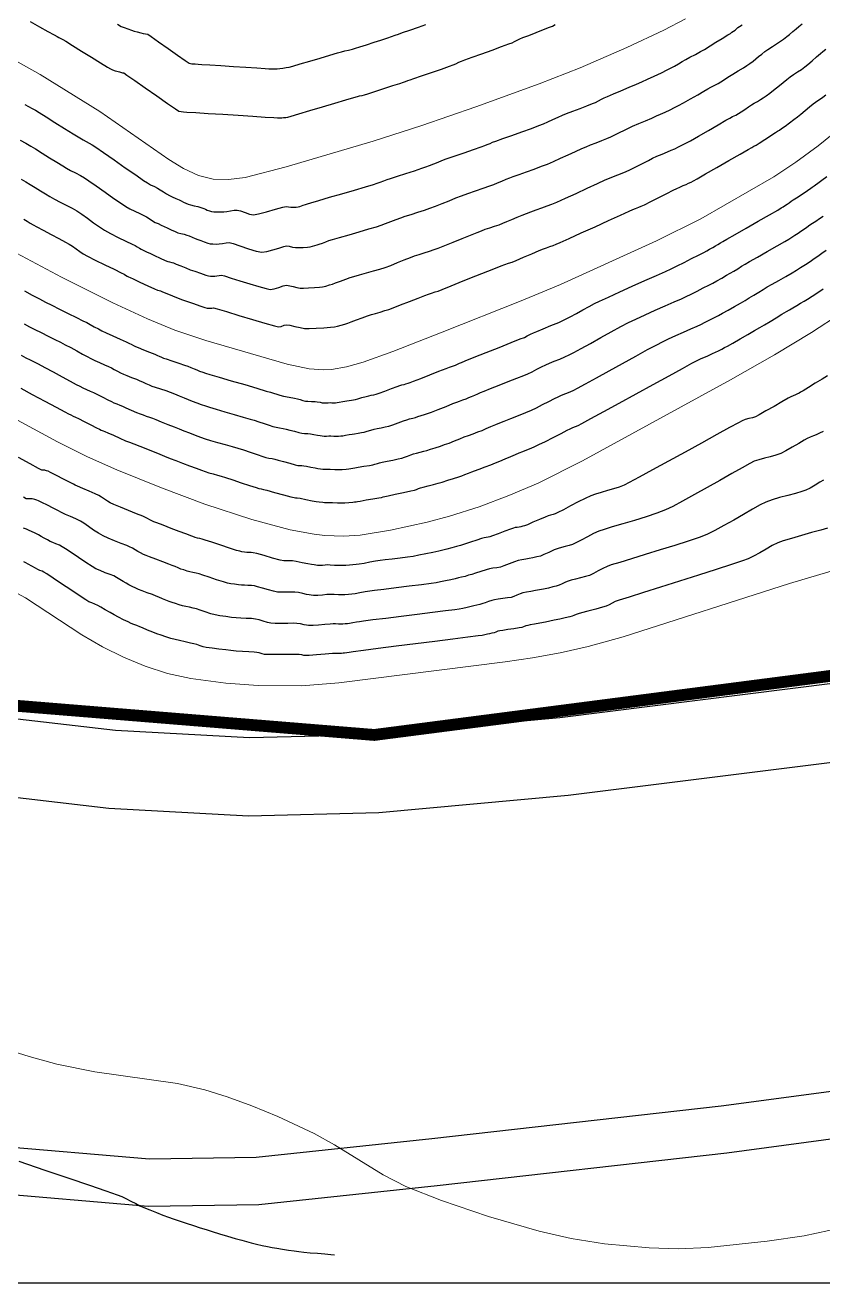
# Model space of a CAD drawing. Extents: x 27 to 849, y 0 to 853.
# Drawn here: x 503.4 to 570.9, y 7.4 to 113.8 of the extents above; entities that cross this region are included whole.
import ezdxf

# ---------------------------------------------------------------- set-up
doc = ezdxf.new("R2010")
doc.units = 0
doc.header["$LTSCALE"] = 2
for name, color, linetype in [('ARQ - PORTAS E ESQUADRIAS 1-50', 2, 'Continuous'), ('Curva 1 m', 5, 'Continuous'), ('Curva Mestra', 1, 'Continuous'), ('TRA_Trecho_Rodoviario_L', 7, 'Continuous')]:
    doc.layers.add(name, color=color, linetype=linetype)

msp = doc.modelspace()

# ---------------------------------------------------------------- linework, layer by layer
at = {"layer": 'ARQ - PORTAS E ESQUADRIAS 1-50', "elevation": 45}
msp.add_lwpolyline([(848.94, 852.52), (26.51, 852.52), (26.51, 7.38), (848.94, 7.38)], close=True, dxfattribs=at)
at = {"layer": 'ARQ - PORTAS E ESQUADRIAS 1-50', "const_width": 1}
msp.add_lwpolyline([(619.66, 64.96), (532.95, 53.73), (488.22, 57.38), (464.07, 66.69), (452.24, 74.7), (148.79, 382.23), (76.61, 469.9), (65.46, 493.56), (62.14, 582.82), (440.6, 808.53), (802.5, 491.86), (619.66, 64.96)], close=True, dxfattribs=at)
at = {"layer": 'Curva 1 m', "linetype": 'Continuous', "lineweight": -3}
for points, elevation in [([(502.99, 104.06), (503.47, 103.79), (503.89, 103.55), (504.29, 103.31), (504.85, 102.96), (505.48, 102.57), (506.09, 102.19), (506.6, 101.87), (506.92, 101.68), (507.27, 101.49), (507.68, 101.28), (508.1, 101.06), (508.45, 100.87), (508.81, 100.62), (509.43, 100.19), (510.18, 99.66), (510.93, 99.13), (511.56, 98.69), (511.94, 98.43), (512.28, 98.25), (512.69, 98.05), (513.11, 97.84), (513.47, 97.67), (513.68, 97.56), (513.92, 97.42), (514.2, 97.24), (514.43, 97.1), (514.67, 96.99), (514.94, 96.86), (515.18, 96.75), (515.42, 96.64), (515.77, 96.47), (516.11, 96.32), (516.34, 96.22), (516.58, 96.15), (516.86, 96.09), (517.1, 96.02), (517.29, 95.95), (517.54, 95.85), (517.8, 95.74), (518.03, 95.65), (518.27, 95.56), (518.57, 95.45), (518.86, 95.35), (519.07, 95.29), (519.31, 95.27), (519.6, 95.26), (519.84, 95.27), (520.11, 95.31), (520.42, 95.37), (520.69, 95.39), (521.01, 95.3), (521.59, 95.1), (522.3, 94.86), (522.96, 94.67), (523.44, 94.58), (523.85, 94.63), (524.36, 94.76), (524.87, 94.92), (525.29, 95.06), (525.53, 95.11), (525.76, 95.08), (526.04, 95.01), (526.28, 94.96), (526.54, 94.96), (526.93, 94.98), (527.31, 95), (527.54, 95.03), (527.73, 95.07), (527.93, 95.13), (528.11, 95.19), (528.29, 95.25), (528.56, 95.35), (528.86, 95.46), (529.11, 95.55), (529.42, 95.64), (530.02, 95.82), (530.82, 96.05), (531.68, 96.3), (532.5, 96.54), (533.15, 96.73), (533.53, 96.85), (533.91, 96.99), (534.36, 97.17), (534.81, 97.35), (535.19, 97.49), (535.56, 97.61), (536.07, 97.77), (536.64, 97.95), (537.2, 98.13), (537.66, 98.29), (538.12, 98.46), (538.68, 98.69), (539.27, 98.93), (539.84, 99.16), (540.33, 99.35), (540.86, 99.54), (541.5, 99.77), (542.15, 99.99), (542.71, 100.18), (543.06, 100.31), (543.37, 100.43), (543.73, 100.59), (544.09, 100.74), (544.4, 100.86), (544.7, 100.98), (545.2, 101.15), (545.82, 101.37), (546.48, 101.61), (547.1, 101.84), (547.61, 102.03), (548.1, 102.25), (548.7, 102.52), (549.34, 102.81), (549.96, 103.1), (550.49, 103.34), (550.86, 103.5), (551.25, 103.66), (551.71, 103.84), (552.19, 104.02), (552.62, 104.19), (552.95, 104.32), (553.3, 104.49), (553.7, 104.69), (554.1, 104.9), (554.45, 105.07), (554.8, 105.23), (555.31, 105.45), (555.88, 105.7), (556.42, 105.92), (556.82, 106.1), (557.16, 106.25), (557.55, 106.43), (557.96, 106.62), (558.35, 106.81), (558.68, 106.98), (559.1, 107.2), (559.68, 107.54), (560.3, 107.9), (560.83, 108.21), (561.15, 108.39), (561.42, 108.54), (561.74, 108.7), (562.04, 108.86), (562.25, 108.98), (562.49, 109.14), (562.76, 109.32), (563, 109.47), (563.28, 109.64), (563.72, 109.91), (564.17, 110.18), (564.46, 110.36), (564.7, 110.54), (564.98, 110.74), (565.21, 110.92), (565.45, 111.12), (565.73, 111.34), (565.98, 111.54), (566.23, 111.71), (566.64, 111.99), (567.13, 112.31), (567.56, 112.61), (567.85, 112.81), (568.08, 113), (568.35, 113.24), (568.62, 113.48), (568.86, 113.68), (569.13, 113.89)], 33), ([(503.86, 114.08), (504.64, 113.65), (505.35, 113.25), (505.89, 112.95), (506.13, 112.81), (506.28, 112.74), (506.45, 112.65), (506.6, 112.58), (506.86, 112.42), (507.43, 112.06), (508.2, 111.59), (509.03, 111.07), (509.8, 110.59), (510.38, 110.23), (510.64, 110.08), (510.82, 110), (511.03, 109.93), (511.18, 109.88), (511.4, 109.82), (511.57, 109.78), (511.67, 109.76), (511.76, 109.74), (512.03, 109.56), (512.69, 109.1), (513.58, 108.47), (514.56, 107.79), (515.47, 107.15), (516.14, 106.69), (516.43, 106.5), (516.62, 106.47), (516.81, 106.45), (517.11, 106.43), (517.85, 106.39), (518.9, 106.32), (520.14, 106.24), (521.44, 106.16), (522.68, 106.08), (523.73, 106.01), (524.46, 105.97), (524.76, 105.95), (524.94, 105.94), (525.12, 105.95), (525.27, 105.96), (525.46, 105.98), (525.63, 106.01), (525.91, 106.09), (526.58, 106.29), (527.51, 106.56), (528.56, 106.87), (529.62, 107.18), (530.55, 107.46), (531.22, 107.66), (531.52, 107.74), (531.71, 107.79), (531.93, 107.84), (532.12, 107.89), (532.4, 107.98), (533.01, 108.18), (533.76, 108.42), (534.52, 108.67), (535.12, 108.86), (535.41, 108.96), (535.59, 109.02), (535.8, 109.09), (535.98, 109.15), (536.29, 109.26), (536.95, 109.49), (537.79, 109.78), (538.63, 110.07), (539.3, 110.31), (539.63, 110.43), (539.85, 110.52), (540.1, 110.64), (540.33, 110.74), (540.61, 110.85), (541.23, 111.07), (542.04, 111.36), (542.91, 111.68), (543.72, 111.97), (544.33, 112.19), (544.61, 112.3), (544.81, 112.4), (545.04, 112.52), (545.25, 112.63), (545.5, 112.73), (546.01, 112.92), (546.64, 113.17), (547.27, 113.41), (547.77, 113.61), (548.03, 113.71), (548.24, 113.83)], 36), ([(511.24, 113.86), (511.55, 113.68), (511.8, 113.57), (512.11, 113.46), (512.41, 113.35), (512.63, 113.28), (512.9, 113.21), (513.2, 113.13), (513.4, 113.08), (513.6, 113.05), (513.79, 113.01), (514.07, 112.82), (514.7, 112.37), (515.51, 111.8), (516.32, 111.23), (516.97, 110.78), (517.29, 110.57), (517.53, 110.52), (517.81, 110.5), (518.06, 110.48), (518.36, 110.46), (519.05, 110.42), (519.98, 110.36), (521.04, 110.29), (522.1, 110.22), (523.03, 110.16), (523.71, 110.12), (524.02, 110.1), (524.25, 110.1), (524.51, 110.1), (524.74, 110.1), (524.95, 110.12), (525.22, 110.15), (525.51, 110.19), (525.75, 110.23), (526.07, 110.31), (526.69, 110.5), (527.5, 110.74), (528.38, 111), (529.2, 111.24), (529.84, 111.43), (530.17, 111.53), (530.45, 111.6), (530.77, 111.68), (531.1, 111.76), (531.37, 111.83), (531.72, 111.94), (532.29, 112.12), (532.93, 112.33), (533.5, 112.51), (533.84, 112.63), (534.11, 112.72), (534.42, 112.82), (534.72, 112.93), (534.99, 113.02), (535.35, 113.15), (535.97, 113.36), (536.68, 113.61), (537.32, 113.83)], 37), ([(503.4, 107.07), (503.71, 106.9), (504.02, 106.73), (504.29, 106.58), (504.6, 106.39), (505.19, 106.02), (505.94, 105.55), (506.75, 105.05), (507.49, 104.59), (508.06, 104.24), (508.33, 104.08), (508.57, 103.95), (508.85, 103.81), (509.09, 103.67), (509.4, 103.46), (510.06, 103), (510.94, 102.39), (511.89, 101.72), (512.77, 101.11), (513.44, 100.64), (513.76, 100.43), (514.03, 100.28), (514.35, 100.13), (514.63, 99.99), (514.84, 99.86), (515.11, 99.69), (515.39, 99.51), (515.63, 99.38), (515.87, 99.26), (516.16, 99.12), (516.44, 98.99), (516.63, 98.91), (516.81, 98.82), (517.02, 98.72), (517.21, 98.64), (517.41, 98.58), (517.72, 98.51), (518.02, 98.44), (518.21, 98.39), (518.36, 98.33), (518.53, 98.26), (518.67, 98.2), (518.83, 98.14), (519.02, 98.07), (519.19, 98.02), (519.38, 98), (519.66, 97.99), (519.97, 97.98), (520.23, 97.99), (520.48, 98.02), (520.78, 98.08), (521.09, 98.13), (521.36, 98.14), (521.64, 98.07), (522.02, 97.94), (522.4, 97.8), (522.73, 97.74), (523.15, 97.81), (523.84, 97.99), (524.6, 98.2), (525.22, 98.38), (525.51, 98.45), (525.7, 98.42), (525.89, 98.38), (526.08, 98.38), (526.35, 98.39), (526.52, 98.41), (526.66, 98.45), (526.8, 98.49), (526.93, 98.54), (527.13, 98.61), (527.3, 98.67), (527.59, 98.75), (528.25, 98.95), (529.17, 99.22), (530.21, 99.52), (531.27, 99.83), (532.2, 100.1), (532.88, 100.31), (533.19, 100.4), (533.46, 100.5), (533.76, 100.62), (534.03, 100.72), (534.32, 100.82), (534.9, 101.01), (535.62, 101.24), (536.36, 101.47), (536.97, 101.67), (537.32, 101.79), (537.63, 101.91), (537.99, 102.05), (538.35, 102.2), (538.65, 102.32), (539.04, 102.46), (539.72, 102.69), (540.54, 102.98), (541.35, 103.26), (541.99, 103.48), (542.3, 103.59), (542.51, 103.68), (542.75, 103.78), (542.96, 103.87), (543.23, 103.97), (543.81, 104.18), (544.59, 104.46), (545.43, 104.76), (546.24, 105.05), (546.88, 105.29), (547.25, 105.43), (547.63, 105.59), (548.06, 105.79), (548.5, 106), (548.87, 106.16), (549.22, 106.3), (549.74, 106.51), (550.35, 106.74), (550.94, 106.97), (551.41, 107.15), (551.66, 107.25), (551.9, 107.37), (552.17, 107.51), (552.4, 107.63), (552.66, 107.74), (553.17, 107.96), (553.81, 108.23), (554.5, 108.53), (555.12, 108.79), (555.57, 108.99), (556.05, 109.21), (556.63, 109.48), (557.23, 109.76), (557.73, 110), (558.06, 110.16), (558.34, 110.32), (558.67, 110.51), (559, 110.71), (559.29, 110.87), (559.64, 111.06), (560.11, 111.31), (560.53, 111.54), (560.76, 111.66), (560.88, 111.73), (561.01, 111.82), (561.13, 111.9), (561.36, 112.04), (561.83, 112.33), (562.38, 112.66), (562.85, 112.95), (563.08, 113.09), (563.2, 113.18), (563.34, 113.28), (563.46, 113.37), (563.58, 113.47), (563.71, 113.58), (563.84, 113.68), (564.05, 113.82)], 34), ([(503.08, 100.76), (503.49, 100.53), (503.86, 100.31), (504.28, 100.04), (504.72, 99.76), (505.14, 99.5), (505.51, 99.28), (505.9, 99.07), (506.38, 98.82), (506.9, 98.55), (507.39, 98.3), (507.8, 98.06), (508.21, 97.79), (508.69, 97.45), (509.2, 97.07), (509.7, 96.72), (510.13, 96.44), (510.64, 96.16), (511.29, 95.83), (511.95, 95.52), (512.48, 95.26), (512.74, 95.13), (512.9, 95.04), (513.08, 94.92), (513.24, 94.83), (513.4, 94.75), (513.58, 94.67), (513.74, 94.59), (513.96, 94.49), (514.37, 94.3), (514.85, 94.07), (515.26, 93.88), (515.48, 93.79), (515.64, 93.75), (515.82, 93.7), (515.98, 93.66), (516.2, 93.57), (516.59, 93.41), (517.02, 93.24), (517.38, 93.09), (517.77, 92.96), (518.25, 92.79), (518.7, 92.64), (518.94, 92.57), (519.11, 92.55), (519.3, 92.54), (519.46, 92.55), (519.63, 92.58), (519.84, 92.61), (520.02, 92.63), (520.28, 92.56), (520.84, 92.38), (521.59, 92.15), (522.42, 91.89), (523.2, 91.66), (523.81, 91.49), (524.15, 91.42), (524.48, 91.47), (524.87, 91.59), (525.25, 91.72), (525.54, 91.78), (525.8, 91.74), (526.1, 91.67), (526.4, 91.59), (526.67, 91.54), (526.96, 91.54), (527.4, 91.56), (527.89, 91.58), (528.31, 91.61), (528.57, 91.64), (528.84, 91.71), (529.15, 91.8), (529.41, 91.88), (529.68, 91.98), (530.1, 92.13), (530.54, 92.29), (530.92, 92.42), (531.23, 92.52), (531.71, 92.66), (532.29, 92.82), (532.89, 92.99), (533.43, 93.15), (533.86, 93.29), (534.34, 93.46), (534.91, 93.69), (535.49, 93.92), (536, 94.12), (536.36, 94.26), (536.74, 94.39), (537.18, 94.53), (537.63, 94.66), (538.01, 94.79), (538.34, 94.92), (538.91, 95.15), (539.61, 95.43), (540.37, 95.73), (541.08, 96.02), (541.66, 96.25), (542.01, 96.39), (542.34, 96.51), (542.72, 96.64), (543.12, 96.77), (543.5, 96.9), (543.83, 97.02), (544.17, 97.16), (544.59, 97.34), (545.03, 97.53), (545.46, 97.71), (545.83, 97.86), (546.2, 98), (546.65, 98.16), (547.13, 98.33), (547.58, 98.49), (547.97, 98.64), (548.4, 98.82), (549.12, 99.15), (550.01, 99.55), (550.95, 99.98), (551.82, 100.38), (552.49, 100.69), (552.85, 100.85), (553.17, 100.97), (553.54, 101.12), (553.92, 101.26), (554.24, 101.39), (554.57, 101.55), (555.07, 101.8), (555.62, 102.09), (556.13, 102.34), (556.49, 102.52), (556.86, 102.69), (557.31, 102.88), (557.74, 103.06), (558.07, 103.2), (558.36, 103.33), (558.69, 103.49), (559.03, 103.65), (559.31, 103.79), (559.68, 104), (560.37, 104.39), (561.21, 104.87), (562.04, 105.35), (562.69, 105.73), (563.01, 105.91), (563.25, 106.04), (563.52, 106.18), (563.75, 106.31), (563.97, 106.45), (564.28, 106.66), (564.61, 106.87), (564.86, 107.04), (565.09, 107.18), (565.35, 107.33), (565.61, 107.49), (565.84, 107.63), (566.08, 107.8), (566.39, 108.03), (566.7, 108.27), (566.97, 108.47), (567.23, 108.68), (567.54, 108.94), (567.85, 109.19), (568.12, 109.4), (568.4, 109.6), (568.74, 109.82), (569.08, 110.04), (569.36, 110.25), (569.62, 110.46), (569.98, 110.77), (570.35, 111.09), (570.68, 111.38), (570.88, 111.55), (571.13, 111.74)], 32), ([(503.32, 97.36), (503.59, 97.19), (503.86, 97.02), (504.1, 96.88), (504.4, 96.72), (504.94, 96.43), (505.61, 96.08), (506.28, 95.73), (506.84, 95.43), (507.15, 95.25), (507.43, 95.07), (507.74, 94.85), (508.05, 94.62), (508.32, 94.44), (508.69, 94.25), (509.35, 93.91), (510.16, 93.51), (510.94, 93.13), (511.54, 92.83), (511.8, 92.71), (511.92, 92.63), (512.05, 92.55), (512.17, 92.49), (512.3, 92.43), (512.55, 92.32), (513.12, 92.05), (513.8, 91.74), (514.37, 91.48), (514.62, 91.36), (514.75, 91.33), (514.87, 91.3), (515.04, 91.23), (515.4, 91.08), (515.88, 90.89), (516.35, 90.69), (516.73, 90.54), (517.14, 90.4), (517.67, 90.22), (518.21, 90.04), (518.63, 89.9), (518.82, 89.84), (518.95, 89.83), (519.08, 89.83), (519.21, 89.85), (519.36, 89.87), (519.67, 89.78), (520.44, 89.55), (521.49, 89.23), (522.64, 88.89), (523.7, 88.58), (524.5, 88.35), (524.86, 88.26), (525.08, 88.3), (525.33, 88.39), (525.55, 88.44), (525.81, 88.39), (526.22, 88.29), (526.68, 88.19), (527.05, 88.12), (527.44, 88.12), (528.03, 88.14), (528.68, 88.18), (529.25, 88.22), (529.59, 88.26), (529.85, 88.32), (530.16, 88.4), (530.46, 88.49), (530.72, 88.58), (531, 88.68), (531.44, 88.84), (531.93, 89.02), (532.39, 89.19), (532.72, 89.3), (533.06, 89.4), (533.46, 89.51), (533.85, 89.63), (534.19, 89.73), (534.56, 89.87), (535.18, 90.11), (535.92, 90.4), (536.65, 90.69), (537.23, 90.91), (537.53, 91.03), (537.79, 91.11), (538.09, 91.21), (538.35, 91.29), (538.7, 91.43), (539.46, 91.73), (540.47, 92.14), (541.55, 92.57), (542.56, 92.98), (543.33, 93.28), (543.69, 93.42), (543.98, 93.52), (544.31, 93.64), (544.6, 93.74), (544.94, 93.88), (545.56, 94.14), (546.27, 94.44), (546.9, 94.71), (547.26, 94.86), (547.51, 94.95), (547.8, 95.05), (548.09, 95.15), (548.33, 95.24), (548.68, 95.4), (549.44, 95.74), (550.46, 96.21), (551.62, 96.73), (552.77, 97.25), (553.78, 97.71), (554.51, 98.04), (554.83, 98.19), (555.05, 98.27), (555.31, 98.37), (555.53, 98.46), (555.8, 98.59), (556.34, 98.86), (557.02, 99.21), (557.7, 99.55), (558.24, 99.83), (558.53, 99.97), (558.79, 100.08), (559.08, 100.21), (559.32, 100.31), (559.52, 100.4), (559.74, 100.5), (559.94, 100.6), (560.26, 100.78), (560.97, 101.19), (561.92, 101.73), (562.94, 102.32), (563.88, 102.86), (564.58, 103.26), (564.87, 103.43), (565.06, 103.53), (565.24, 103.63), (565.5, 103.8), (565.97, 104.11), (566.45, 104.43), (566.73, 104.61), (566.88, 104.7), (567.06, 104.81), (567.21, 104.91), (567.38, 105.03), (567.69, 105.25), (568.06, 105.52), (568.43, 105.8), (568.73, 106.03), (569.02, 106.26), (569.39, 106.56), (569.76, 106.86), (570.07, 107.12), (570.26, 107.26), (570.45, 107.4), (570.68, 107.55), (570.88, 107.68), (571.14, 107.9)], 31), ([(503.36, 91.31), (504.02, 90.95), (504.65, 90.62), (505.15, 90.36), (505.67, 90.09), (506.34, 89.76), (507.07, 89.4), (507.76, 89.06), (508.31, 88.78), (508.63, 88.62), (508.93, 88.46), (509.27, 88.27), (509.62, 88.08), (509.91, 87.93), (510.28, 87.76), (510.84, 87.5), (511.46, 87.21), (511.98, 86.98), (512.24, 86.86), (512.4, 86.78), (512.58, 86.68), (512.75, 86.6), (512.98, 86.5), (513.42, 86.32), (513.94, 86.12), (514.38, 85.94), (514.61, 85.84), (514.77, 85.77), (514.95, 85.69), (515.11, 85.62), (515.36, 85.54), (515.84, 85.37), (516.41, 85.18), (516.91, 85.01), (517.19, 84.92), (517.43, 84.82), (517.71, 84.71), (517.95, 84.61), (518.18, 84.52), (518.44, 84.42), (518.68, 84.34), (519.04, 84.23), (519.82, 84), (520.86, 83.7), (521.99, 83.37), (523.03, 83.06), (523.82, 82.83), (524.18, 82.73), (524.43, 82.64), (524.72, 82.55), (524.97, 82.47), (525.28, 82.4), (525.74, 82.31), (526.2, 82.21), (526.47, 82.16), (526.68, 82.1), (526.92, 82.03), (527.13, 81.98), (527.34, 81.96), (527.65, 81.95), (527.95, 81.93), (528.13, 81.92), (528.36, 81.88), (528.53, 81.84), (528.62, 81.83), (528.71, 81.82), (528.83, 81.83), (529.05, 81.84), (529.21, 81.85), (529.37, 81.84), (529.53, 81.84), (529.67, 81.84), (529.81, 81.86), (529.98, 81.88), (530.3, 81.94), (530.63, 81.99), (530.84, 82.03), (531.01, 82.05), (531.19, 82.08), (531.35, 82.11), (531.56, 82.17), (531.9, 82.27), (532.25, 82.37), (532.48, 82.43), (532.68, 82.48), (532.91, 82.52), (533.1, 82.57), (533.36, 82.66), (533.85, 82.83), (534.41, 83.03), (534.88, 83.21), (535.11, 83.29), (535.29, 83.34), (535.48, 83.39), (535.63, 83.43), (535.82, 83.49), (535.98, 83.55), (536.27, 83.66), (536.88, 83.89), (537.65, 84.19), (538.42, 84.5), (539.03, 84.73), (539.32, 84.84), (539.48, 84.9), (539.66, 84.97), (539.82, 85.03), (539.98, 85.1), (540.16, 85.18), (540.32, 85.25), (540.64, 85.38), (541.4, 85.68), (542.41, 86.08), (543.51, 86.52), (544.53, 86.92), (545.3, 87.23), (545.66, 87.37), (545.89, 87.49), (546.17, 87.63), (546.41, 87.75), (546.69, 87.87), (547.23, 88.09), (547.89, 88.36), (548.55, 88.63), (549.07, 88.87), (549.52, 89.1), (550.05, 89.39), (550.59, 89.7), (551.11, 89.99), (551.57, 90.23), (552.01, 90.44), (552.76, 90.78), (553.71, 91.21), (554.77, 91.69), (555.84, 92.17), (556.81, 92.6), (557.58, 92.95), (558.07, 93.18), (558.56, 93.41), (559.16, 93.71), (559.79, 94.03), (560.38, 94.33), (560.83, 94.56), (561.07, 94.68), (561.31, 94.82), (561.59, 94.98), (561.82, 95.11), (562.01, 95.23), (562.24, 95.37), (562.44, 95.49), (562.76, 95.67), (563.47, 96.08), (564.41, 96.62), (565.43, 97.2), (566.37, 97.74), (567.07, 98.14), (567.37, 98.32), (567.54, 98.42), (567.72, 98.54), (567.88, 98.65), (568.03, 98.76), (568.22, 98.89), (568.38, 99), (568.65, 99.18), (569.13, 99.49), (569.6, 99.8), (569.86, 99.98), (569.99, 100.07), (570.14, 100.18), (570.27, 100.28), (570.45, 100.42), (570.81, 100.68), (571.22, 100.99)], 29), ([(503.34, 88.5), (503.8, 88.27), (504.24, 88.04), (504.78, 87.77), (505.37, 87.48), (505.93, 87.2), (506.41, 86.96), (506.8, 86.75), (507.28, 86.5), (507.78, 86.22), (508.26, 85.96), (508.67, 85.74), (508.98, 85.58), (509.31, 85.42), (509.71, 85.24), (510.12, 85.05), (510.48, 84.89), (510.72, 84.78), (510.95, 84.66), (511.23, 84.52), (511.5, 84.38), (511.73, 84.26), (512.03, 84.14), (512.43, 83.98), (512.84, 83.82), (513.13, 83.7), (513.36, 83.6), (513.63, 83.47), (513.9, 83.35), (514.13, 83.25), (514.43, 83.15), (514.86, 83.01), (515.32, 82.86), (515.69, 82.72), (516.04, 82.59), (516.45, 82.42), (516.86, 82.25), (517.2, 82.12), (517.54, 81.98), (517.93, 81.83), (518.32, 81.69), (518.67, 81.57), (519, 81.46), (519.58, 81.29), (520.32, 81.08), (521.11, 80.85), (521.86, 80.63), (522.45, 80.46), (522.79, 80.36), (523.18, 80.23), (523.64, 80.08), (524.07, 79.94), (524.38, 79.84), (524.64, 79.78), (524.94, 79.72), (525.25, 79.66), (525.51, 79.61), (525.81, 79.53), (526.2, 79.42), (526.56, 79.32), (526.81, 79.26), (527.05, 79.24), (527.32, 79.23), (527.56, 79.21), (527.83, 79.16), (528.15, 79.1), (528.36, 79.06), (528.54, 79.03), (528.72, 79.02), (528.91, 79.02), (529.1, 79.04), (529.27, 79.03), (529.53, 79.02), (529.74, 79.01), (529.92, 79.02), (530.12, 79.03), (530.3, 79.05), (530.52, 79.09), (530.82, 79.14), (531.08, 79.18), (531.29, 79.22), (531.58, 79.26), (531.87, 79.31), (532.09, 79.35), (532.36, 79.43), (532.67, 79.52), (532.94, 79.59), (533.18, 79.65), (533.52, 79.71), (533.88, 79.79), (534.18, 79.86), (534.53, 79.97), (534.98, 80.14), (535.42, 80.3), (535.69, 80.4), (535.93, 80.47), (536.2, 80.54), (536.44, 80.6), (536.64, 80.66), (536.91, 80.75), (537.2, 80.84), (537.44, 80.92), (537.78, 81.05), (538.36, 81.27), (539.02, 81.53), (539.6, 81.76), (539.94, 81.89), (540.17, 81.98), (540.44, 82.08), (540.71, 82.18), (540.94, 82.27), (541.17, 82.36), (541.44, 82.48), (541.71, 82.6), (541.94, 82.7), (542.23, 82.81), (542.78, 83.03), (543.5, 83.31), (544.28, 83.62), (545.02, 83.91), (545.61, 84.15), (545.95, 84.29), (546.29, 84.46), (546.7, 84.67), (547.1, 84.88), (547.45, 85.05), (547.76, 85.18), (548.17, 85.35), (548.63, 85.53), (549.07, 85.72), (549.44, 85.88), (549.82, 86.08), (550.44, 86.42), (551.23, 86.86), (552.1, 87.35), (552.98, 87.84), (553.79, 88.28), (554.44, 88.62), (555.08, 88.92), (555.86, 89.28), (556.71, 89.66), (557.55, 90.03), (558.31, 90.37), (558.92, 90.64), (559.32, 90.82), (559.74, 91.03), (560.25, 91.28), (560.77, 91.55), (561.24, 91.78), (561.57, 91.95), (561.92, 92.15), (562.34, 92.39), (562.75, 92.62), (563.06, 92.8), (563.35, 92.98), (563.69, 93.18), (564.02, 93.39), (564.31, 93.56), (564.69, 93.78), (565.36, 94.16), (566.19, 94.64), (567.01, 95.11), (567.67, 95.49), (568.02, 95.69), (568.25, 95.84), (568.52, 96.01), (568.79, 96.19), (569.02, 96.34), (569.25, 96.5), (569.52, 96.69), (569.79, 96.88), (570.02, 97.04), (570.28, 97.21), (570.6, 97.42), (570.91, 97.62)], 28), ([(503.1, 85.85), (503.49, 85.65), (503.86, 85.47), (504.18, 85.31), (504.52, 85.12), (505.09, 84.82), (505.8, 84.44), (506.54, 84.04), (507.22, 83.67), (507.75, 83.38), (508.04, 83.23), (508.3, 83.11), (508.62, 82.96), (508.93, 82.82), (509.2, 82.7), (509.53, 82.53), (509.98, 82.3), (510.42, 82.07), (510.72, 81.93), (510.93, 81.84), (511.18, 81.74), (511.44, 81.64), (511.65, 81.55), (511.95, 81.42), (512.39, 81.22), (512.84, 81.02), (513.15, 80.89), (513.39, 80.8), (513.67, 80.71), (513.95, 80.62), (514.19, 80.53), (514.48, 80.42), (514.94, 80.23), (515.48, 80.01), (516.02, 79.79), (516.45, 79.62), (516.85, 79.47), (517.31, 79.29), (517.79, 79.1), (518.25, 78.93), (518.65, 78.79), (519.11, 78.65), (519.69, 78.48), (520.33, 78.3), (520.93, 78.13), (521.4, 77.99), (521.88, 77.84), (522.46, 77.65), (523.05, 77.45), (523.53, 77.29), (523.79, 77.21), (524.03, 77.16), (524.3, 77.11), (524.54, 77.06), (524.81, 76.99), (525.27, 76.86), (525.8, 76.72), (526.26, 76.59), (526.49, 76.54), (526.65, 76.52), (526.83, 76.52), (526.99, 76.5), (527.21, 76.46), (527.59, 76.39), (527.96, 76.32), (528.19, 76.27), (528.39, 76.25), (528.6, 76.22), (528.73, 76.21), (528.86, 76.22), (528.98, 76.22), (529.21, 76.21), (529.61, 76.2), (529.95, 76.19), (530.23, 76.2), (530.56, 76.23), (530.79, 76.25), (530.96, 76.27), (531.14, 76.3), (531.31, 76.33), (531.58, 76.38), (532.06, 76.46), (532.55, 76.54), (532.83, 76.59), (533.01, 76.64), (533.22, 76.7), (533.4, 76.75), (533.62, 76.8), (534.04, 76.89), (534.53, 76.99), (534.98, 77.08), (535.27, 77.15), (535.5, 77.23), (535.77, 77.33), (536.04, 77.43), (536.27, 77.51), (536.52, 77.58), (536.82, 77.66), (537.13, 77.74), (537.39, 77.81), (537.7, 77.9), (538.11, 78.03), (538.54, 78.17), (538.9, 78.29), (539.27, 78.43), (539.73, 78.61), (540.19, 78.79), (540.56, 78.94), (540.91, 79.07), (541.32, 79.22), (541.72, 79.37), (542.07, 79.5), (542.41, 79.65), (542.82, 79.82), (543.22, 80), (543.57, 80.14), (543.94, 80.29), (544.5, 80.51), (545.15, 80.76), (545.76, 81.01), (546.24, 81.21), (546.67, 81.42), (547.19, 81.68), (547.72, 81.95), (548.18, 82.19), (548.49, 82.34), (548.79, 82.47), (549.15, 82.62), (549.51, 82.76), (549.82, 82.9), (550.14, 83.07), (550.81, 83.43), (551.73, 83.94), (552.81, 84.54), (553.95, 85.17), (555.07, 85.79), (556.07, 86.33), (556.85, 86.75), (557.32, 87), (557.82, 87.24), (558.45, 87.53), (559.11, 87.82), (559.73, 88.1), (560.25, 88.32), (560.57, 88.47), (560.92, 88.64), (561.32, 88.84), (561.72, 89.05), (562.07, 89.22), (562.4, 89.41), (562.88, 89.68), (563.42, 89.98), (563.92, 90.27), (564.31, 90.5), (564.65, 90.7), (565.05, 90.94), (565.46, 91.19), (565.85, 91.43), (566.19, 91.64), (566.6, 91.88), (567.16, 92.19), (567.76, 92.53), (568.29, 92.84), (568.66, 93.05), (569.01, 93.28), (569.41, 93.54), (569.81, 93.8), (570.16, 94.04), (570.45, 94.23), (570.8, 94.48), (571.16, 94.74)], 27), ([(503.05, 83.06), (504.03, 82.54), (505.08, 81.97), (506.05, 81.45), (506.78, 81.06), (507.1, 80.89), (507.28, 80.8), (507.49, 80.7), (507.68, 80.62), (507.94, 80.49), (508.42, 80.24), (508.98, 79.96), (509.46, 79.71), (509.71, 79.59), (509.85, 79.53), (510.02, 79.46), (510.17, 79.4), (510.41, 79.3), (510.89, 79.08), (511.44, 78.84), (511.92, 78.62), (512.17, 78.52), (512.34, 78.46), (512.53, 78.4), (512.69, 78.34), (512.91, 78.25), (513.36, 78.07), (513.96, 77.83), (514.61, 77.56), (515.22, 77.31), (515.7, 77.12), (516.17, 76.94), (516.73, 76.73), (517.33, 76.5), (517.89, 76.29), (518.35, 76.12), (518.64, 76.02), (518.96, 75.92), (519.33, 75.82), (519.7, 75.71), (520.01, 75.62), (520.37, 75.51), (520.98, 75.31), (521.7, 75.07), (522.41, 74.84), (522.95, 74.66), (523.2, 74.58), (523.38, 74.54), (523.57, 74.51), (523.87, 74.43), (524.51, 74.25), (525.26, 74.05), (525.89, 73.89), (526.17, 73.81), (526.3, 73.8), (526.42, 73.8), (526.67, 73.75), (527.17, 73.65), (527.7, 73.55), (528.03, 73.49), (528.29, 73.45), (528.6, 73.42), (528.75, 73.4), (528.81, 73.41), (528.87, 73.41), (529.04, 73.4), (529.41, 73.39), (529.83, 73.37), (530.16, 73.36), (530.45, 73.38), (530.81, 73.4), (531.13, 73.43), (531.28, 73.44), (531.41, 73.46), (531.54, 73.49), (531.77, 73.52), (532.26, 73.61), (532.84, 73.71), (533.34, 73.79), (533.57, 73.83), (533.71, 73.87), (533.85, 73.91), (534.13, 73.97), (534.72, 74.1), (535.43, 74.25), (536.04, 74.38), (536.35, 74.45), (536.51, 74.5), (536.69, 74.57), (536.85, 74.63), (537.08, 74.69), (537.5, 74.8), (537.96, 74.92), (538.35, 75.02), (538.69, 75.13), (539.16, 75.28), (539.66, 75.44), (540.1, 75.58), (540.35, 75.66), (540.62, 75.76), (540.92, 75.88), (541.19, 75.99), (541.43, 76.08), (541.83, 76.23), (542.32, 76.41), (542.8, 76.59), (543.19, 76.74), (543.57, 76.9), (544.02, 77.09), (544.49, 77.29), (544.9, 77.47), (545.19, 77.59), (545.5, 77.72), (545.86, 77.86), (546.22, 78), (546.53, 78.13), (546.86, 78.29), (547.42, 78.57), (548.09, 78.91), (548.75, 79.24), (549.27, 79.51), (549.53, 79.64), (549.74, 79.73), (549.98, 79.82), (550.19, 79.92), (550.5, 80.08), (551.26, 80.5), (552.35, 81.09), (553.66, 81.81), (555.1, 82.6), (556.54, 83.39), (557.88, 84.12), (559.01, 84.74), (559.81, 85.18), (560.19, 85.38), (560.6, 85.57), (561.09, 85.79), (561.54, 85.99), (561.82, 86.12), (562.06, 86.24), (562.33, 86.37), (562.57, 86.5), (562.81, 86.63), (563.28, 86.89), (563.89, 87.24), (564.53, 87.6), (565.12, 87.94), (565.56, 88.19), (565.96, 88.43), (566.44, 88.72), (566.94, 89.03), (567.42, 89.32), (567.81, 89.56), (568.06, 89.71), (568.35, 89.88), (568.68, 90.06), (569.01, 90.25), (569.3, 90.42), (569.58, 90.6), (569.99, 90.86), (570.46, 91.17), (570.92, 91.47)], 26), ([(571.28, 84.11), (570.82, 83.83), (570.25, 83.48), (569.67, 83.13), (569.22, 82.85), (569.01, 82.72), (568.87, 82.65), (568.7, 82.57), (568.57, 82.51), (568.38, 82.43), (568.19, 82.35), (567.95, 82.22), (567.43, 81.92), (566.76, 81.53), (566.07, 81.14), (565.51, 80.82), (565.19, 80.65), (564.94, 80.57), (564.63, 80.49), (564.32, 80.41), (564.07, 80.32), (563.74, 80.15), (562.99, 79.74), (561.92, 79.15), (560.63, 78.43), (559.23, 77.66), (557.82, 76.88), (556.49, 76.15), (555.36, 75.53), (554.51, 75.08), (554.07, 74.85), (553.66, 74.7), (553.18, 74.55), (552.66, 74.4), (552.15, 74.25), (551.67, 74.1), (551.26, 73.95), (550.79, 73.74), (550.19, 73.44), (549.54, 73.11), (548.94, 72.79), (548.48, 72.55), (548.26, 72.44), (548.07, 72.38), (547.85, 72.33), (547.66, 72.28), (547.4, 72.17), (546.92, 71.97), (546.37, 71.73), (545.9, 71.52), (545.66, 71.43), (545.51, 71.39), (545.34, 71.35), (545.19, 71.32), (545.04, 71.29), (544.87, 71.27), (544.72, 71.23), (544.47, 71.15), (543.99, 70.96), (543.43, 70.75), (542.96, 70.57), (542.71, 70.48), (542.57, 70.46), (542.4, 70.44), (542.25, 70.41), (542.03, 70.35), (541.61, 70.21), (541.09, 70.04), (540.59, 69.88), (540.25, 69.77), (539.9, 69.67), (539.5, 69.57), (539.09, 69.46), (538.75, 69.37), (538.4, 69.29), (537.89, 69.18), (537.3, 69.05), (536.73, 68.93), (536.25, 68.84), (535.76, 68.77), (535.13, 68.69), (534.47, 68.61), (533.88, 68.54), (533.44, 68.48), (533.05, 68.42), (532.58, 68.34), (532.1, 68.25), (531.68, 68.18), (531.41, 68.14), (531.15, 68.11), (530.85, 68.09), (530.54, 68.07), (530.28, 68.06), (529.98, 68.07), (529.59, 68.08), (529.23, 68.1), (529, 68.11), (528.8, 68.09), (528.57, 68.07), (528.37, 68.06), (528.15, 68.08), (527.88, 68.11), (527.65, 68.14), (527.34, 68.2), (526.84, 68.3), (526.35, 68.4), (526.04, 68.45), (525.81, 68.45), (525.54, 68.45), (525.31, 68.45), (524.98, 68.53), (524.35, 68.7), (523.63, 68.9), (523.01, 69.07), (522.71, 69.15), (522.53, 69.16), (522.33, 69.17), (522.16, 69.18), (521.98, 69.2), (521.76, 69.23), (521.57, 69.27), (521.29, 69.35), (520.7, 69.54), (519.96, 69.79), (519.22, 70.03), (518.65, 70.22), (518.39, 70.3), (518.19, 70.34), (517.99, 70.39), (517.8, 70.45), (517.61, 70.51), (517.43, 70.58), (517.25, 70.66), (517, 70.75), (516.46, 70.95), (515.78, 71.21), (515.09, 71.47), (514.56, 71.67), (514.31, 71.76), (514.13, 71.85), (513.96, 71.94), (513.78, 72.04), (513.61, 72.14), (513.37, 72.24), (512.85, 72.45), (512.17, 72.72), (511.48, 72.99), (510.91, 73.22), (510.6, 73.36), (510.38, 73.5), (510.12, 73.67), (509.87, 73.85), (509.65, 73.99), (509.34, 74.13), (508.84, 74.35), (508.3, 74.59), (507.85, 74.78), (507.65, 74.87), (507.52, 74.94), (507.39, 75.01), (507.16, 75.13), (506.66, 75.38), (506.07, 75.68), (505.58, 75.93), (505.36, 76.04), (505.24, 76.08), (505.14, 76.11), (505.09, 76.12), (505.04, 76.13), (504.94, 76.13), (504.83, 76.13), (504.55, 76.28), (503.84, 76.67), (502.87, 77.21)], 24), ([(570.92, 79.41), (570.6, 79.25), (570.33, 79.12), (570.09, 79.03), (569.81, 78.92), (569.56, 78.82), (569.31, 78.67), (568.85, 78.4), (568.3, 78.07), (567.75, 77.76), (567.32, 77.54), (566.92, 77.4), (566.44, 77.27), (565.94, 77.14), (565.47, 77.01), (565.07, 76.88), (564.71, 76.69), (564.06, 76.33), (563.19, 75.84), (562.18, 75.27), (561.1, 74.66), (560.02, 74.06), (559.03, 73.51), (558.19, 73.07), (557.57, 72.77), (556.84, 72.49), (555.93, 72.19), (554.95, 71.88), (553.97, 71.59), (553.08, 71.33), (552.38, 71.12), (551.95, 70.97), (551.5, 70.77), (550.98, 70.5), (550.44, 70.21), (549.99, 69.98), (549.7, 69.84), (549.42, 69.75), (549.1, 69.67), (548.78, 69.59), (548.5, 69.51), (548.17, 69.38), (547.72, 69.18), (547.29, 68.99), (547, 68.87), (546.7, 68.8), (546.36, 68.72), (546.06, 68.66), (545.76, 68.61), (545.42, 68.55), (545.12, 68.49), (544.82, 68.38), (544.37, 68.21), (543.92, 68.03), (543.62, 67.93), (543.32, 67.88), (542.99, 67.84), (542.69, 67.79), (542.4, 67.7), (541.96, 67.56), (541.52, 67.41), (541.19, 67.31), (540.93, 67.24), (540.63, 67.15), (540.33, 67.08), (540.06, 67.01), (539.8, 66.95), (539.42, 66.86), (538.98, 66.77), (538.55, 66.68), (538.19, 66.61), (537.75, 66.55), (536.93, 66.44), (535.9, 66.31), (534.8, 66.18), (533.77, 66.05), (532.98, 65.95), (532.57, 65.9), (532.19, 65.84), (531.74, 65.76), (531.32, 65.68), (531.04, 65.64), (530.77, 65.61), (530.47, 65.59), (530.2, 65.58), (529.91, 65.59), (529.55, 65.61), (529.24, 65.61), (528.95, 65.6), (528.56, 65.56), (528.19, 65.53), (527.97, 65.52), (527.8, 65.53), (527.6, 65.56), (527.43, 65.58), (527.23, 65.62), (526.9, 65.69), (526.53, 65.77), (526.23, 65.81), (525.92, 65.82), (525.52, 65.81), (525.11, 65.8), (524.76, 65.82), (524.44, 65.89), (523.99, 66.01), (523.51, 66.15), (523.08, 66.27), (522.81, 66.34), (522.56, 66.37), (522.26, 66.38), (521.97, 66.4), (521.72, 66.41), (521.46, 66.44), (521.13, 66.48), (520.81, 66.52), (520.54, 66.57), (520.19, 66.68), (519.62, 66.86), (518.99, 67.07), (518.45, 67.25), (518.15, 67.35), (517.9, 67.41), (517.61, 67.47), (517.36, 67.53), (517.12, 67.6), (516.84, 67.69), (516.6, 67.77), (516.37, 67.86), (516.1, 67.97), (515.87, 68.07), (515.58, 68.18), (515.06, 68.37), (514.47, 68.59), (513.95, 68.79), (513.67, 68.9), (513.44, 69), (513.18, 69.13), (512.96, 69.25), (512.74, 69.38), (512.49, 69.53), (512.26, 69.66), (512.01, 69.76), (511.54, 69.94), (510.98, 70.16), (510.43, 70.38), (510.01, 70.57), (509.64, 70.79), (509.21, 71.07), (508.78, 71.37), (508.39, 71.64), (508.1, 71.83), (507.72, 72.01), (507.26, 72.21), (506.84, 72.39), (506.6, 72.49), (506.43, 72.58), (506.25, 72.68), (506.08, 72.77), (505.8, 72.92), (505.31, 73.17), (504.83, 73.41), (504.56, 73.54), (504.41, 73.6), (504.23, 73.66), (504.13, 73.69), (504.02, 73.71), (503.92, 73.72), (503.74, 73.71), (503.5, 73.72), (503.28, 73.84)], 23), ([(570.94, 75.28), (570.64, 75.11), (570.24, 74.87), (569.81, 74.62), (569.44, 74.43), (569.11, 74.32), (568.57, 74.17), (567.92, 74), (567.23, 73.81), (566.59, 73.62), (566.07, 73.43), (565.59, 73.2), (564.94, 72.84), (564.18, 72.39), (563.35, 71.91), (562.52, 71.44), (561.74, 71.02), (561.07, 70.7), (560.43, 70.45), (559.49, 70.13), (558.36, 69.77), (557.12, 69.38), (555.86, 68.99), (554.7, 68.63), (553.71, 68.33), (552.99, 68.11), (552.64, 67.99), (552.29, 67.82), (551.89, 67.61), (551.49, 67.4), (551.14, 67.23), (550.82, 67.13), (550.4, 67.02), (549.97, 66.91), (549.59, 66.82), (549.34, 66.75), (549.11, 66.65), (548.84, 66.53), (548.58, 66.41), (548.34, 66.32), (548.06, 66.25), (547.67, 66.16), (547.27, 66.07), (546.93, 66.01), (546.59, 65.94), (546.19, 65.88), (545.81, 65.81), (545.52, 65.75), (545.29, 65.67), (545.02, 65.56), (544.75, 65.45), (544.52, 65.37), (544.23, 65.32), (543.83, 65.27), (543.43, 65.22), (543.13, 65.17), (542.89, 65.1), (542.61, 65.01), (542.33, 64.91), (542.13, 64.85), (541.89, 64.78), (541.62, 64.71), (541.38, 64.65), (541.15, 64.59), (540.81, 64.52), (540.44, 64.44), (540.14, 64.38), (539.77, 64.33), (538.97, 64.23), (537.86, 64.09), (536.57, 63.93), (535.22, 63.76), (533.93, 63.59), (532.83, 63.46), (532.04, 63.36), (531.69, 63.31), (531.44, 63.27), (531.14, 63.22), (530.86, 63.17), (530.68, 63.14), (530.5, 63.12), (530.29, 63.11), (530.12, 63.1), (529.92, 63.1), (529.68, 63.12), (529.47, 63.12), (529.22, 63.1), (528.76, 63.07), (528.24, 63.03), (527.79, 62.99), (527.58, 62.98), (527.4, 63), (527.22, 63.02), (527.01, 63.06), (526.7, 63.13), (526.41, 63.17), (526.14, 63.18), (525.65, 63.17), (525.08, 63.17), (524.56, 63.17), (524.21, 63.18), (523.91, 63.25), (523.56, 63.35), (523.21, 63.46), (522.91, 63.53), (522.57, 63.57), (522.12, 63.59), (521.67, 63.61), (521.28, 63.64), (520.88, 63.68), (520.39, 63.74), (519.9, 63.81), (519.5, 63.88), (519.12, 63.99), (518.66, 64.15), (518.23, 64.3), (517.91, 64.4), (517.64, 64.47), (517.32, 64.53), (517, 64.6), (516.73, 64.66), (516.46, 64.74), (516.15, 64.84), (515.85, 64.94), (515.59, 65.03), (515.33, 65.13), (515.04, 65.25), (514.74, 65.38), (514.49, 65.48), (514.18, 65.6), (513.75, 65.75), (513.33, 65.91), (513.02, 66.03), (512.77, 66.15), (512.48, 66.29), (512.2, 66.44), (511.96, 66.57), (511.72, 66.71), (511.44, 66.88), (511.16, 67.04), (510.92, 67.18), (510.62, 67.3), (510.2, 67.46), (509.77, 67.63), (509.41, 67.78), (509.09, 67.98), (508.56, 68.33), (507.94, 68.75), (507.32, 69.16), (506.83, 69.49), (506.55, 69.66), (506.32, 69.78), (506.03, 69.9), (505.76, 70.01), (505.55, 70.11), (505.3, 70.24), (505.02, 70.39), (504.78, 70.53), (504.55, 70.65), (504.26, 70.8), (503.96, 70.95), (503.76, 71.04), (503.53, 71.13), (503.27, 71.22)], 22), ([(571.29, 71.23), (570.71, 71.07), (569.93, 70.85), (569.07, 70.6), (568.23, 70.36), (567.53, 70.15), (567.07, 69.98), (566.61, 69.76), (566.09, 69.46), (565.55, 69.14), (565.03, 68.85), (564.57, 68.62), (564.09, 68.45), (563.15, 68.14), (561.87, 67.72), (560.37, 67.24), (558.76, 66.73), (557.17, 66.23), (555.71, 65.77), (554.51, 65.39), (553.67, 65.12), (553.32, 65.01), (553.08, 64.89), (552.82, 64.74), (552.57, 64.63), (552.26, 64.54), (551.68, 64.38), (551.02, 64.21), (550.47, 64.06), (550.18, 63.98), (550.02, 63.92), (549.84, 63.83), (549.68, 63.77), (549.48, 63.72), (549.1, 63.63), (548.64, 63.53), (548.17, 63.43), (547.8, 63.35), (547.43, 63.28), (546.96, 63.19), (546.5, 63.11), (546.12, 63.04), (545.93, 63), (545.76, 62.95), (545.58, 62.87), (545.42, 62.82), (545.19, 62.78), (544.75, 62.71), (544.25, 62.64), (543.81, 62.58), (543.58, 62.55), (543.41, 62.5), (543.22, 62.43), (543.08, 62.38), (542.89, 62.33), (542.7, 62.29), (542.53, 62.25), (542.29, 62.19), (542.08, 62.15), (541.73, 62.11), (540.86, 61.99), (539.6, 61.83), (538.08, 61.64), (536.44, 61.43), (534.79, 61.23), (533.28, 61.04), (532.03, 60.88), (531.17, 60.77), (530.82, 60.72), (530.64, 60.69), (530.44, 60.66), (530.31, 60.64), (530.17, 60.62), (530.03, 60.62), (529.88, 60.62), (529.71, 60.63), (529.42, 60.61), (528.79, 60.56), (528.06, 60.5), (527.45, 60.46), (527.18, 60.44), (527.09, 60.45), (527, 60.46), (526.83, 60.5), (526.6, 60.54), (526.36, 60.54), (525.83, 60.54), (525.16, 60.54), (524.48, 60.54), (523.94, 60.54), (523.66, 60.55), (523.46, 60.6), (523.22, 60.67), (523.01, 60.72), (522.78, 60.74), (522.34, 60.77), (521.8, 60.8), (521.27, 60.83), (520.83, 60.87), (520.39, 60.92), (519.81, 60.99), (519.23, 61.07), (518.74, 61.14), (518.47, 61.19), (518.22, 61.27), (517.93, 61.37), (517.68, 61.45), (517.4, 61.51), (516.96, 61.61), (516.49, 61.71), (516.1, 61.8), (515.74, 61.9), (515.33, 62.03), (514.92, 62.16), (514.57, 62.29), (514.21, 62.43), (513.77, 62.61), (513.36, 62.78), (513.11, 62.89), (512.88, 62.98), (512.61, 63.08), (512.38, 63.17), (512.13, 63.29), (511.73, 63.48), (511.31, 63.7), (510.96, 63.88), (510.61, 64.08), (510.2, 64.33), (509.82, 64.55), (509.57, 64.69), (509.33, 64.79), (509.06, 64.9), (508.82, 65), (508.56, 65.16), (508, 65.53), (507.28, 66), (506.5, 66.52), (505.78, 66.99), (505.25, 67.35), (505, 67.5), (504.85, 67.58), (504.66, 67.65), (504.5, 67.72), (504.31, 67.83), (503.99, 68), (503.67, 68.18), (503.47, 68.29), (503.31, 68.37)], 21), ([(502.88, 17.66), (505.09, 16.91), (507.11, 16.22), (508.87, 15.63), (510.26, 15.15), (511.2, 14.83), (511.59, 14.69), (511.95, 14.51), (512.36, 14.3), (512.77, 14.08), (513.13, 13.9), (513.47, 13.75), (513.97, 13.55), (514.53, 13.33), (515.08, 13.11), (515.54, 12.94), (515.94, 12.8), (516.46, 12.62), (517.05, 12.42), (517.66, 12.22), (518.23, 12.03), (518.72, 11.88), (519.23, 11.72), (519.86, 11.53), (520.54, 11.33), (521.19, 11.14), (521.75, 10.98), (522.15, 10.87), (522.53, 10.77), (522.99, 10.66), (523.46, 10.55), (523.92, 10.45), (524.31, 10.37), (524.71, 10.3), (525.18, 10.22), (525.69, 10.15), (526.17, 10.08), (526.58, 10.03), (526.99, 9.98), (527.54, 9.93), (528.16, 9.88), (528.77, 9.82), (529.27, 9.78), (529.59, 9.75)], 21)]:
    msp.add_lwpolyline(points, dxfattribs=dict(at, elevation=elevation))
at = {"layer": 'Curva Mestra', "lineweight": 0}
for points, elevation in [([(490.7, 116.9), (499.98, 112.23), (504.69, 109.6), (509.74, 106.48), (515.57, 102.42), (516.82, 101.65), (518.07, 101.07), (519.32, 100.75), (520.61, 100.71), (522.02, 100.9), (525.5, 101.79), (532.86, 103.96), (536.98, 105.29), (541.53, 106.87), (546.89, 108.82), (550.36, 110.18), (554.32, 111.89), (557.43, 113.35), (559.27, 114.33)], 35), ([(502.69, 94.48), (506.51, 92.45), (510.85, 90.28), (513.76, 88.94), (516.09, 87.99), (518.69, 87.11), (525.57, 85.1), (527.44, 84.71), (528.69, 84.63), (529.32, 84.66), (530.61, 84.87), (532.02, 85.27), (534.53, 86.18), (538.69, 87.8), (545.36, 90.46), (548.69, 91.85), (556.82, 95.53), (560.57, 97.41), (566.73, 100.96), (568.59, 102.18), (570.48, 103.58), (572.4, 105.12)], 30), ([(499.73, 81.99), (506.16, 78.54), (508.69, 77.26), (511.19, 76.15), (514.96, 74.63), (518.63, 73.25), (522.6, 71.96), (525.85, 71.09), (527.86, 70.71), (528.76, 70.6), (530.36, 70.54), (531.77, 70.64), (534.31, 71.07), (537.43, 71.74), (539.3, 72.23), (541.81, 73.04), (544.32, 73.98), (546.82, 75.04), (550.57, 76.93), (563.07, 83.77), (566.81, 85.89), (569.94, 87.79), (572.44, 89.42)], 25), ([(573.69, 68.21), (568.07, 66.54), (554.01, 62.03), (551.03, 61.22), (548.67, 60.69), (546.33, 60.26), (544.02, 59.92), (529.95, 58.14), (526.79, 57.9), (523.12, 57.92), (520.39, 58.1), (517.44, 58.5), (515.46, 58.94), (513.56, 59.54), (511.73, 60.3), (509.96, 61.2), (508.23, 62.21), (503.46, 65.34), (502.17, 66.04)], 20), ([(501.88, 27.12), (503.76, 26.52), (506.09, 25.88), (509.32, 25.24), (516.3, 24.25), (518.63, 23.7), (520.5, 23.11), (522.6, 22.34), (524.78, 21.45), (527.86, 20.01), (529.59, 19.05), (533.69, 16.51), (535.61, 15.53), (538.63, 14.33), (542.6, 13), (546.89, 11.75), (549.59, 11.12), (552.43, 10.69), (556.19, 10.35), (558.69, 10.26), (561.19, 10.37), (566.19, 10.89), (569.32, 11.36), (572.44, 12.02)], 20)]:
    msp.add_lwpolyline(points, dxfattribs=dict(at, elevation=elevation)).dxf.unprotected_set("ltscale", 0)
at = {"layer": 'TRA_Trecho_Rodoviario_L', "color": 1}
for points in [[(848.94, 63.66), (844.66, 65.17), (816.97, 73.79), (800.9, 77.66), (790.68, 79.87), (781.72, 81.19), (772.03, 81.78), (761.4, 81.97), (749.6, 81.51), (734.18, 80.33), (709.83, 77.09), (678.88, 72.7), (619.66, 64.96), (575.96, 58.61), (548.63, 55.18), (532.95, 53.73), (522.4, 53.48), (511.07, 54.11), (500.06, 55.37), (488.22, 57.38), (478.65, 60.35), (464.07, 66.69), (454.48, 72.07)], [(848.94, 56.64), (842.57, 58.9), (815.22, 67.41), (799.43, 71.21), (789.5, 73.36), (781.04, 74.6), (771.77, 75.17), (761.47, 75.35), (749.98, 74.91), (734.86, 73.75), (710.73, 70.54), (679.77, 66.15), (620.57, 58.41), (576.85, 52.05), (549.34, 48.61), (533.34, 47.13), (522.3, 46.86), (510.51, 47.52), (499.13, 48.82), (486.68, 50.94), (476.34, 54.14), (461.13, 60.76), (450.94, 66.48)], [(848.94, 26.83), (830.48, 32.14), (807.36, 38.54), (787.46, 43.56), (766.23, 46.19), (748.88, 46.45), (733.76, 46.32), (719.67, 45.93), (704.01, 43.69), (665.21, 36.87), (646.88, 34.57), (630.34, 31.21), (617.63, 29.27), (598.91, 26.86), (583.87, 25.21), (562.28, 22.32), (537.82, 19.57), (522.95, 17.99), (513.95, 17.84), (500.64, 18.97), (486.16, 22.77), (470.82, 25.64), (458.23, 29.23), (444.37, 34.16)], [(848.94, 22.67), (829.4, 28.29), (806.34, 34.67), (786.72, 39.62), (765.95, 42.19), (748.86, 42.45), (733.84, 42.32), (720.01, 41.94), (704.63, 39.74), (665.8, 32.91), (647.53, 30.62), (631.04, 27.27), (618.19, 25.31), (599.38, 22.88), (584.35, 21.24), (562.77, 18.35), (538.26, 15.59), (523.2, 13.99), (513.82, 13.84), (499.96, 15.01), (485.28, 18.87), (469.9, 21.74), (457.01, 25.42), (442.87, 30.45)]]:
    msp.add_lwpolyline(points, dxfattribs=at)

doc.saveas('drawing.dxf')
